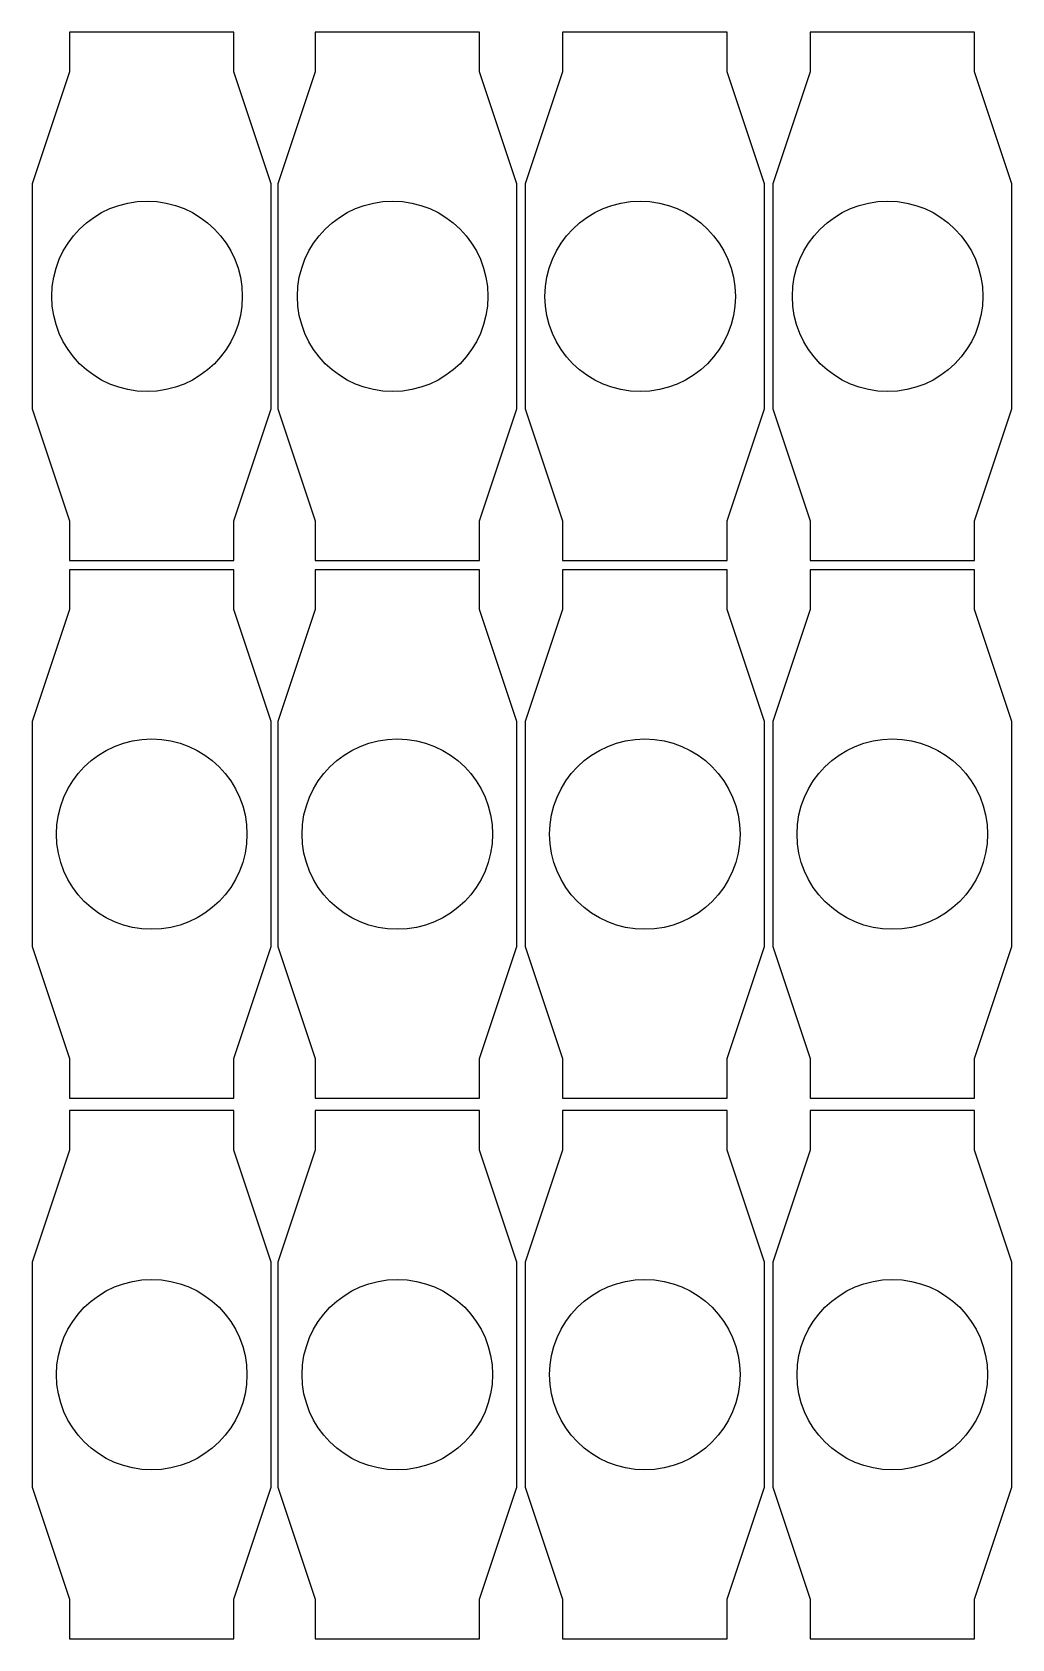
# Model space of a CAD drawing. Header units: inches. Extents: x 1606 to 2131, y 1192 to 2053.
import ezdxf

# ---------------------------------------------------------------- set-up
doc = ezdxf.new("R2010")
doc.units = ezdxf.units.IN
doc.header["$MEASUREMENT"] = 0

msp = doc.modelspace()

# ---------------------------------------------------------------- linework, layer by layer
for points in [[(1606.5, 1971.74), (1606.5, 1911.5), (1606.5, 1851.26), (1626.5, 1791.26), (1626.5, 1770), (1670.5, 1770), (1714.5, 1770), (1714.5, 1791.26), (1734.5, 1851.26), (1734.5, 1911.5), (1734.5, 1971.74), (1714.5, 2031.74), (1714.5, 2053), (1670.5, 2053), (1626.5, 2053), (1626.5, 2031.74)], [(1738, 1971.74), (1738, 1911.5), (1738, 1851.26), (1758, 1791.26), (1758, 1770), (1802, 1770), (1846, 1770), (1846, 1791.26), (1866, 1851.26), (1866, 1911.5), (1866, 1971.74), (1846, 2031.74), (1846, 2053), (1802, 2053), (1758, 2053), (1758, 2031.74)], [(1870.5, 1971.74), (1870.5, 1911.5), (1870.5, 1851.26), (1890.5, 1791.26), (1890.5, 1770), (1934.5, 1770), (1978.5, 1770), (1978.5, 1791.26), (1998.5, 1851.26), (1998.5, 1911.5), (1998.5, 1971.74), (1978.5, 2031.74), (1978.5, 2053), (1934.5, 2053), (1890.5, 2053), (1890.5, 2031.74)], [(2003, 1971.74), (2003, 1911.5), (2003, 1851.26), (2023, 1791.26), (2023, 1770), (2067, 1770), (2111, 1770), (2111, 1791.26), (2131, 1851.26), (2131, 1911.5), (2131, 1971.74), (2111, 2031.74), (2111, 2053), (2067, 2053), (2023, 2053), (2023, 2031.74)], [(1606.5, 1683.74), (1606.5, 1623.5), (1606.5, 1563.26), (1626.5, 1503.26), (1626.5, 1482), (1670.5, 1482), (1714.5, 1482), (1714.5, 1503.26), (1734.5, 1563.26), (1734.5, 1623.5), (1734.5, 1683.74), (1714.5, 1743.74), (1714.5, 1765), (1670.5, 1765), (1626.5, 1765), (1626.5, 1743.74)], [(1738, 1683.74), (1738, 1623.5), (1738, 1563.26), (1758, 1503.26), (1758, 1482), (1802, 1482), (1846, 1482), (1846, 1503.26), (1866, 1563.26), (1866, 1623.5), (1866, 1683.74), (1846, 1743.74), (1846, 1765), (1802, 1765), (1758, 1765), (1758, 1743.74)], [(1870.5, 1683.74), (1870.5, 1623.5), (1870.5, 1563.26), (1890.5, 1503.26), (1890.5, 1482), (1934.5, 1482), (1978.5, 1482), (1978.5, 1503.26), (1998.5, 1563.26), (1998.5, 1623.5), (1998.5, 1683.74), (1978.5, 1743.74), (1978.5, 1765), (1934.5, 1765), (1890.5, 1765), (1890.5, 1743.74)], [(2003, 1683.74), (2003, 1623.5), (2003, 1563.26), (2023, 1503.26), (2023, 1482), (2067, 1482), (2111, 1482), (2111, 1503.26), (2131, 1563.26), (2131, 1623.5), (2131, 1683.74), (2111, 1743.74), (2111, 1765), (2067, 1765), (2023, 1765), (2023, 1743.74)], [(1606.5, 1394.24), (1606.5, 1334), (1606.5, 1273.76), (1626.5, 1213.76), (1626.5, 1192.5), (1670.5, 1192.5), (1714.5, 1192.5), (1714.5, 1213.76), (1734.5, 1273.76), (1734.5, 1334), (1734.5, 1394.24), (1714.5, 1454.24), (1714.5, 1475.5), (1670.5, 1475.5), (1626.5, 1475.5), (1626.5, 1454.24)], [(1738, 1394.24), (1738, 1334), (1738, 1273.76), (1758, 1213.76), (1758, 1192.5), (1802, 1192.5), (1846, 1192.5), (1846, 1213.76), (1866, 1273.76), (1866, 1334), (1866, 1394.24), (1846, 1454.24), (1846, 1475.5), (1802, 1475.5), (1758, 1475.5), (1758, 1454.24)], [(1870.5, 1394.24), (1870.5, 1334), (1870.5, 1273.76), (1890.5, 1213.76), (1890.5, 1192.5), (1934.5, 1192.5), (1978.5, 1192.5), (1978.5, 1213.76), (1998.5, 1273.76), (1998.5, 1334), (1998.5, 1394.24), (1978.5, 1454.24), (1978.5, 1475.5), (1934.5, 1475.5), (1890.5, 1475.5), (1890.5, 1454.24)], [(2003, 1394.24), (2003, 1334), (2003, 1273.76), (2023, 1213.76), (2023, 1192.5), (2067, 1192.5), (2111, 1192.5), (2111, 1213.76), (2131, 1273.76), (2131, 1334), (2131, 1394.24), (2111, 1454.24), (2111, 1475.5), (2067, 1475.5), (2023, 1475.5), (2023, 1454.24)]]:
    msp.add_lwpolyline(points, close=True)
for centre in [(1668, 1911.5), (1799.5, 1911.5), (1932, 1911.5), (2064.5, 1911.5), (1670.5, 1623.5), (1802, 1623.5), (1934.5, 1623.5), (2067, 1623.5), (1670.5, 1334), (1802, 1334), (1934.5, 1334), (2067, 1334)]:
    msp.add_circle(centre, 51)

doc.saveas('drawing.dxf')
